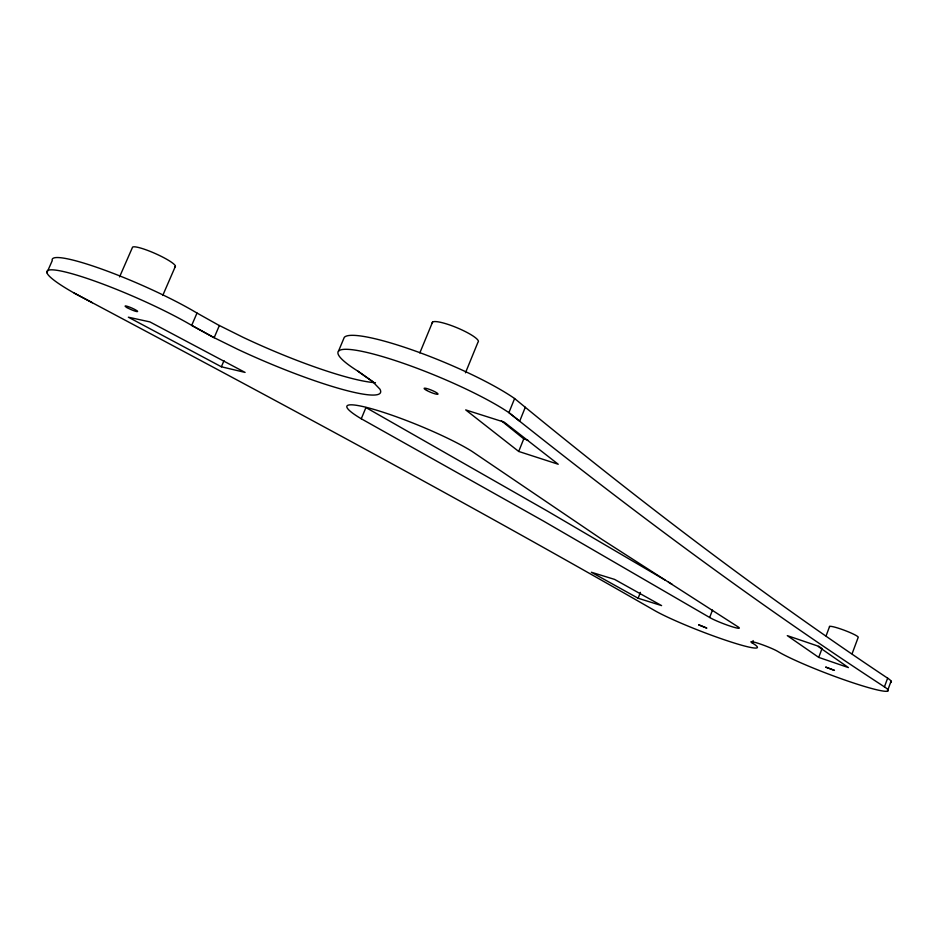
<?xml version="1.0" encoding="UTF-8"?>
<svg xmlns="http://www.w3.org/2000/svg" width="938" height="938" viewBox="0 0 938 938"><rect width="100%" height="100%" fill="white"/><g stroke="black" fill="none" stroke-linecap="round" stroke-linejoin="round"><path stroke-width="1.41" d="M887.407 691.142L891.1 681.117M219.375 325.509L214.157 337.692L191.692 325.38A91.244 11.608 23.6 0 0 70.913 273.439A91.244 11.608 23.6 0 0 74.125 293.043C268.831 396.61 463.349 500.669 654.607 610.521A58.496 5.241 21.2 0 0 727.173 640.736A58.496 5.241 21.2 0 0 752.241 642.952A14.996 1.36 21 0 1 759.135 643.632A14.996 1.36 21 0 1 777.743 651.418A61.685 5.675 20.8 0 0 852.466 682.63A61.685 5.675 20.8 0 0 884.428 686.862L887.641 678.174C758.232 591.96 634.686 497.234 514.61 398.533A100.331 16.157 22.5 0 0 415.452 351.07A100.331 16.157 22.5 0 0 344.246 337.422L338.477 351.199M852.114 653.704L858.141 637.512A15.371 1.735 20.6 0 0 844.024 630.16A15.371 1.735 20.6 0 0 829.602 626.912M826.085 635.87L829.614 626.432M818.722 657.397L787.299 635.636L817.326 645.86L848.421 667.586L818.722 657.397L822.028 648.568L818.557 646.106M752.241 642.952L753.144 640.584M709.656 617.485L543.665 521.176L361.271 418.77A73.926 9.486 22.3 0 1 374.907 409.695A73.926 9.486 22.3 0 1 471.884 451.295L601.879 539.362L737.819 626.725A16.755 1.606 21.1 0 1 730.514 626.221A16.755 1.606 21.1 0 1 709.656 617.485L712.505 610.063M638.121 598.245L591.339 572.239L614.566 579.391L661.595 605.608L638.121 598.245L640.408 592.37M518.702 451.448L465.705 409.906L504.222 422.147L558.227 464.251L518.702 451.448L523.767 438.855L501.396 420.799M514.61 398.533L508.9 412.638C630.078 509.357 754.504 602.184 884.428 686.862M525.303 407.256L519.687 421.185L508.9 412.638A100.436 15.383 22.5 0 0 376.83 354.974A100.436 15.383 22.5 0 0 357.741 371.061L372.82 381.766M465.471 372.808L477.993 342.171A24.963 4.667 22.7 0 0 456.407 327.514A24.963 4.667 22.7 0 0 432.324 323.376M419.837 352.899L432.535 322.144M361.271 418.77L365.937 407.538L547.64 511.21L664.878 579.954M221.368 366.781L245.088 372.421L149.916 321.91L128.354 317.196L221.368 366.781L223.994 360.649M46.9 272.724L52.247 260.658A91.162 12.194 23.7 0 1 103.18 269.605A91.162 12.194 23.7 0 1 197.003 313.058L191.692 325.38L213.067 337.164L237.795 349.358A119.255 16.696 23.1 0 0 379.902 389.129L372.492 381.426L357.741 371.061M162.755 295.447L175.394 266.31M119.572 276.886L132.364 247.644A23.497 3.658 24 0 1 156.798 254.233A23.497 3.658 24 0 1 174.574 266.978M523.767 438.855L527.848 440.168M92.323 302.716L74.125 293.043M197.003 313.058L218.296 324.97L242.942 337.258A119.138 17.541 23.2 0 0 375.458 382.692M668.524 582.135L672.171 584.315M887.641 678.174A61.65 5.968 20.7 0 1 890.561 682.583M834.41 670.377L825.827 667.153L834.41 670.377M698.693 624.825L706.666 628.05L698.693 624.825M126.947 307.558A6.836 0.868 23.6 0 0 137.429 311.615A6.836 0.868 23.6 0 0 129.714 307.16A6.836 0.868 23.6 0 0 126.947 307.558M426.626 390.396A7.527 1.149 22.5 0 0 437.94 394.206A7.527 1.149 22.5 0 0 428.654 389.094A7.527 1.149 22.5 0 0 426.626 390.396"/></g></svg>
